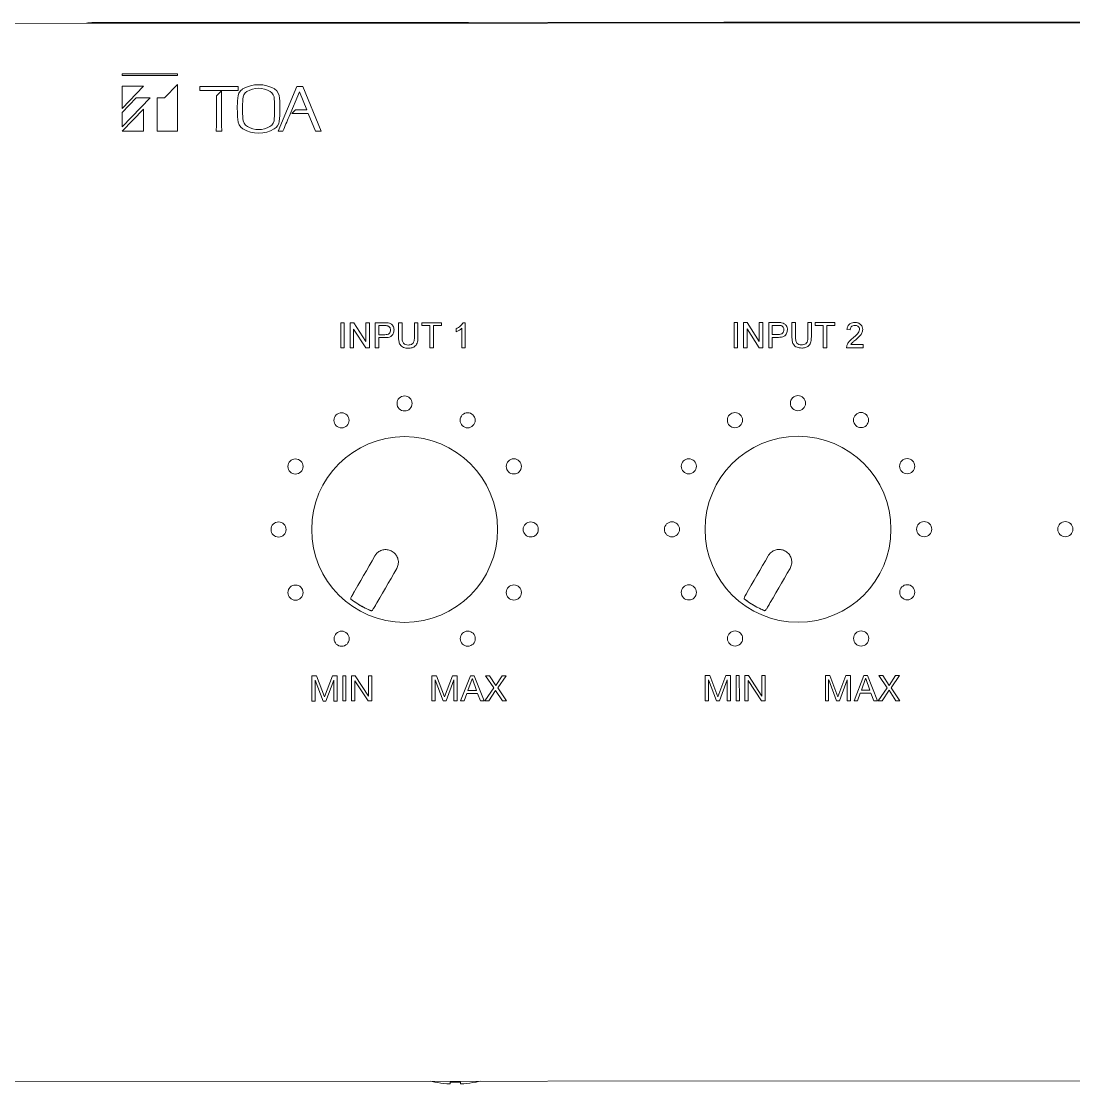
# Model space of a CAD drawing. Header units: millimetres. Extents: x 2974 to 5671, y 1205 to 3288.
# Drawn here: x 4187.45 to 4218.44, y 2782.05 to 2813.33 of the extents above; entities that cross this region are included whole.
import ezdxf

# ---------------------------------------------------------------- set-up
doc = ezdxf.new("R2010")
doc.units = ezdxf.units.MM
doc.linetypes.add('SLD-Solid', pattern=[0])
doc.layers.add('HOLE', color=7, linetype='Continuous')

# ---------------------------------------------------------------- blocks, each defined once
blk = doc.blocks.new('fv200pp')
at = {"color": 7, "linetype": 'SLD-Solid', "lineweight": 15}
for p, q in [((-87.926, 21.166), (55.241, 21.166)), ((-77.926, 21.189), (-77.926, 21.166)), ((-66.076, 21.189), (-77.926, 21.189)), ((-66.076, 21.189), (-65.77, 21.189)), ((-65.77, 21.189), (-65.479, 21.189)), ((-65.479, 21.189), (-57.039, 21.189)), ((-57.039, 21.189), (-56.748, 21.189)), ((-56.748, 21.189), (-56.443, 21.189)), ((-13.409, 21.189), (-56.443, 21.189)), ((-75.093, 19.499), (-76.926, 19.499)), ((-76.926, 19.499), (-76.926, 19.441)), ((-76.926, 19.441), (-75.093, 19.441)), ((-75.093, 19.441), (-75.093, 19.499)), ((-76.926, 18.355), (-76.218, 19.089)), ((-76.218, 19.089), (-76.926, 19.089)), ((-76.926, 19.089), (-76.926, 18.355)), ((-75.093, 19.146), (-75.52, 18.702)), ((-75.093, 17.602), (-75.093, 19.146)), ((-73.086, 19.078), (-74.359, 19.078)), ((-74.359, 19.078), (-74.359, 18.946)), ((-73.086, 18.946), (-73.086, 19.078)), ((-71.15, 19.079), (-71.771, 17.602)), ((-70.946, 19.079), (-71.15, 19.079)), ((-70.345, 17.602), (-70.946, 19.079)), ((-76.453, 18.706), (-76.926, 18.216)), ((-76.926, 17.741), (-75.995, 18.706)), ((-75.995, 18.706), (-76.453, 18.706)), ((-75.52, 18.702), (-75.769, 18.702)), ((-75.769, 18.702), (-75.769, 17.602)), ((-74.359, 18.946), (-73.086, 18.946)), ((-73.64, 18.931), (-73.805, 18.769)), ((-73.805, 18.769), (-73.805, 18.138)), ((-73.64, 18.138), (-73.64, 18.931)), ((-71.407, 18.08), (-71.064, 18.897)), ((-71.064, 18.897), (-70.823, 18.305)), ((-76.218, 18.325), (-76.926, 17.602)), ((-76.218, 17.602), (-76.218, 18.325)), ((-71.195, 18.305), (-71.309, 18.185)), ((-70.823, 18.305), (-71.195, 18.305)), ((-76.926, 18.216), (-76.926, 17.741)), ((-71.309, 18.185), (-70.775, 18.185)), ((-70.775, 18.185), (-70.537, 17.602)), ((-76.926, 17.602), (-76.218, 17.602)), ((-75.769, 17.602), (-75.093, 17.602)), ((-73.813, 17.602), (-73.631, 17.602)), ((-71.771, 17.602), (-71.608, 17.602)), ((-70.537, 17.602), (-70.345, 17.602)), ((-69.703, 11.266), (-69.585, 11.266)), ((-69.703, 10.433), (-69.703, 11.266)), ((-69.585, 11.266), (-69.585, 10.433)), ((-69.393, 11.266), (-69.269, 11.266)), ((-69.393, 10.433), (-69.393, 11.266)), ((-69.269, 11.266), (-68.869, 10.644)), ((-68.869, 11.266), (-68.752, 11.266)), ((-68.869, 10.644), (-68.869, 11.266)), ((-68.752, 11.266), (-68.752, 10.433)), ((-68.559, 11.266), (-68.253, 11.266)), ((-68.559, 10.433), (-68.559, 11.266)), ((-67.79, 11.266), (-67.673, 11.266)), ((-67.79, 10.787), (-67.79, 11.266)), ((-67.673, 11.266), (-67.673, 10.792)), ((-67.267, 11.266), (-67.149, 11.266)), ((-67.267, 10.792), (-67.267, 11.266)), ((-67.149, 11.266), (-67.149, 10.787)), ((-67.021, 11.266), (-66.369, 11.266)), ((-67.021, 11.17), (-67.021, 11.266)), ((-66.369, 11.266), (-66.369, 11.17)), ((-65.658, 11.266), (-65.589, 11.266)), ((-65.589, 11.266), (-65.589, 10.433)), ((-56.703, 11.266), (-56.585, 11.266)), ((-56.703, 10.433), (-56.703, 11.266)), ((-56.585, 11.266), (-56.585, 10.433)), ((-56.393, 11.266), (-56.269, 11.266)), ((-56.393, 10.433), (-56.393, 11.266)), ((-56.269, 11.266), (-55.869, 10.644)), ((-55.869, 11.266), (-55.752, 11.266)), ((-55.869, 10.644), (-55.869, 11.266)), ((-55.752, 11.266), (-55.752, 10.433)), ((-55.559, 11.266), (-55.253, 11.266)), ((-55.559, 10.433), (-55.559, 11.266)), ((-54.79, 11.266), (-54.673, 11.266)), ((-54.79, 10.787), (-54.79, 11.266)), ((-54.673, 11.266), (-54.673, 10.792)), ((-54.267, 11.266), (-54.149, 11.266)), ((-54.267, 10.792), (-54.267, 11.266)), ((-54.149, 11.266), (-54.149, 10.787)), ((-54.021, 11.266), (-53.369, 11.266)), ((-54.021, 11.17), (-54.021, 11.266)), ((-53.369, 11.266), (-53.369, 11.17)), ((-69.275, 11.055), (-69.275, 10.433)), ((-68.876, 10.433), (-69.275, 11.055)), ((-68.243, 11.17), (-68.442, 11.17)), ((-68.442, 11.17), (-68.442, 10.871)), ((-66.754, 11.17), (-67.021, 11.17)), ((-66.754, 10.433), (-66.754, 11.17)), ((-66.636, 11.17), (-66.636, 10.433)), ((-66.369, 11.17), (-66.636, 11.17)), ((-65.888, 10.959), (-65.888, 11.058)), ((-65.696, 10.433), (-65.696, 11.082)), ((-56.275, 11.055), (-56.275, 10.433)), ((-55.876, 10.433), (-56.275, 11.055)), ((-55.243, 11.17), (-55.442, 11.17)), ((-55.442, 11.17), (-55.442, 10.871)), ((-53.754, 11.17), (-54.021, 11.17)), ((-53.754, 10.433), (-53.754, 11.17)), ((-53.636, 11.17), (-53.636, 10.433)), ((-53.369, 11.17), (-53.636, 11.17)), ((-52.867, 11.02), (-52.974, 11.031)), ((-68.442, 10.871), (-68.241, 10.871)), ((-68.442, 10.775), (-68.442, 10.433)), ((-68.238, 10.775), (-68.442, 10.775)), ((-55.442, 10.871), (-55.241, 10.871)), ((-55.442, 10.775), (-55.442, 10.433)), ((-55.238, 10.775), (-55.442, 10.775)), ((-52.847, 10.54), (-52.44, 10.54)), ((-52.44, 10.54), (-52.44, 10.433)), ((-69.585, 10.433), (-69.703, 10.433)), ((-69.275, 10.433), (-69.393, 10.433)), ((-68.752, 10.433), (-68.876, 10.433)), ((-68.442, 10.433), (-68.559, 10.433)), ((-66.636, 10.433), (-66.754, 10.433)), ((-65.589, 10.433), (-65.696, 10.433)), ((-56.585, 10.433), (-56.703, 10.433)), ((-56.275, 10.433), (-56.393, 10.433)), ((-55.752, 10.433), (-55.876, 10.433)), ((-55.442, 10.433), (-55.559, 10.433)), ((-53.636, 10.433), (-53.754, 10.433)), ((-52.44, 10.433), (-52.985, 10.433)), ((-69.321, 2.267), (-69.348, 2.221)), ((-56.321, 2.267), (-56.348, 2.221)), ((-68.63, 1.807), (-68.604, 1.853)), ((-55.63, 1.807), (-55.604, 1.853)), ((-70.661, -0.401), (-70.508, -0.401)), ((-70.661, -1.234), (-70.661, -0.401)), ((-70.552, -0.541), (-70.552, -1.234)), ((-70.55, -0.541), (-70.552, -0.541)), ((-70.29, -1.234), (-70.55, -0.541)), ((-70.508, -0.401), (-70.245, -1.101)), ((-70.245, -1.101), (-69.98, -0.401)), ((-69.936, -0.541), (-70.196, -1.234)), ((-69.98, -0.401), (-69.827, -0.401)), ((-69.936, -1.234), (-69.936, -0.541)), ((-69.827, -0.401), (-69.827, -1.234)), ((-69.643, -0.401), (-69.535, -0.401)), ((-69.643, -1.234), (-69.643, -0.401)), ((-69.535, -0.401), (-69.535, -1.234)), ((-69.351, -0.401), (-69.232, -0.401)), ((-69.351, -1.234), (-69.351, -0.401)), ((-69.243, -0.565), (-69.243, -1.234)), ((-69.241, -0.565), (-69.243, -0.565)), ((-68.802, -1.234), (-69.241, -0.565)), ((-69.232, -0.401), (-68.791, -1.076)), ((-68.788, -0.401), (-68.68, -0.401)), ((-68.788, -1.076), (-68.788, -0.401)), ((-68.68, -0.401), (-68.68, -1.234)), ((-66.692, -0.401), (-66.54, -0.401)), ((-66.692, -1.234), (-66.692, -0.401)), ((-66.584, -0.541), (-66.584, -1.234)), ((-66.582, -0.541), (-66.584, -0.541)), ((-66.321, -1.234), (-66.582, -0.541)), ((-66.54, -0.401), (-66.276, -1.101)), ((-66.276, -1.101), (-66.011, -0.401)), ((-65.967, -0.541), (-66.227, -1.234)), ((-66.011, -0.401), (-65.859, -0.401)), ((-65.967, -1.234), (-65.967, -0.541)), ((-65.859, -0.401), (-65.859, -1.234)), ((-65.745, -1.234), (-65.419, -0.401)), ((-65.36, -0.501), (-65.502, -0.888)), ((-65.419, -0.401), (-65.296, -0.401)), ((-65.358, -0.501), (-65.36, -0.501)), ((-65.219, -0.888), (-65.358, -0.501)), ((-65.296, -0.401), (-64.97, -1.234)), ((-64.928, -0.401), (-64.795, -0.401)), ((-64.653, -0.806), (-64.928, -0.401)), ((-64.795, -0.401), (-64.587, -0.726)), ((-64.587, -0.726), (-64.369, -0.401)), ((-64.245, -0.401), (-64.521, -0.806)), ((-64.369, -0.401), (-64.245, -0.401)), ((-57.661, -0.401), (-57.508, -0.401)), ((-57.661, -1.234), (-57.661, -0.401)), ((-57.552, -0.541), (-57.552, -1.234)), ((-57.55, -0.541), (-57.552, -0.541)), ((-57.29, -1.234), (-57.55, -0.541)), ((-57.508, -0.401), (-57.245, -1.101)), ((-57.245, -1.101), (-56.98, -0.401)), ((-56.936, -0.541), (-57.196, -1.234)), ((-56.98, -0.401), (-56.827, -0.401)), ((-56.936, -1.234), (-56.936, -0.541)), ((-56.827, -0.401), (-56.827, -1.234)), ((-56.643, -0.401), (-56.535, -0.401)), ((-56.643, -1.234), (-56.643, -0.401)), ((-56.535, -0.401), (-56.535, -1.234)), ((-56.351, -0.401), (-56.232, -0.401)), ((-56.351, -1.234), (-56.351, -0.401)), ((-56.243, -0.565), (-56.243, -1.234)), ((-56.241, -0.565), (-56.243, -0.565)), ((-55.802, -1.234), (-56.241, -0.565)), ((-56.232, -0.401), (-55.791, -1.076)), ((-55.788, -0.401), (-55.68, -0.401)), ((-55.788, -1.076), (-55.788, -0.401)), ((-55.68, -0.401), (-55.68, -1.234)), ((-53.692, -0.401), (-53.54, -0.401)), ((-53.692, -1.234), (-53.692, -0.401)), ((-53.584, -0.541), (-53.584, -1.234)), ((-53.582, -0.541), (-53.584, -0.541)), ((-53.321, -1.234), (-53.582, -0.541)), ((-53.54, -0.401), (-53.276, -1.101)), ((-53.276, -1.101), (-53.011, -0.401)), ((-52.967, -0.541), (-53.227, -1.234)), ((-53.011, -0.401), (-52.859, -0.401)), ((-52.967, -1.234), (-52.967, -0.541)), ((-52.859, -0.401), (-52.859, -1.234)), ((-52.745, -1.234), (-52.419, -0.401)), ((-52.36, -0.501), (-52.502, -0.888)), ((-52.419, -0.401), (-52.296, -0.401)), ((-52.358, -0.501), (-52.36, -0.501)), ((-52.219, -0.888), (-52.358, -0.501)), ((-52.296, -0.401), (-51.97, -1.234)), ((-51.928, -0.401), (-51.795, -0.401)), ((-51.653, -0.806), (-51.928, -0.401)), ((-51.795, -0.401), (-51.587, -0.726)), ((-51.587, -0.726), (-51.369, -0.401)), ((-51.245, -0.401), (-51.521, -0.806)), ((-51.369, -0.401), (-51.245, -0.401)), ((-65.537, -0.985), (-65.63, -1.234)), ((-65.184, -0.985), (-65.537, -0.985)), ((-65.502, -0.888), (-65.219, -0.888)), ((-65.092, -1.234), (-65.184, -0.985)), ((-64.944, -1.234), (-64.653, -0.806)), ((-64.588, -0.89), (-64.819, -1.234)), ((-64.364, -1.234), (-64.588, -0.89)), ((-64.521, -0.806), (-64.228, -1.234)), ((-52.537, -0.985), (-52.63, -1.234)), ((-52.184, -0.985), (-52.537, -0.985)), ((-52.502, -0.888), (-52.219, -0.888)), ((-52.092, -1.234), (-52.184, -0.985)), ((-51.944, -1.234), (-51.653, -0.806)), ((-51.588, -0.89), (-51.819, -1.234)), ((-51.363, -1.234), (-51.588, -0.89)), ((-51.521, -0.806), (-51.228, -1.234)), ((-70.552, -1.234), (-70.661, -1.234)), ((-70.196, -1.234), (-70.29, -1.234)), ((-69.827, -1.234), (-69.936, -1.234)), ((-69.535, -1.234), (-69.643, -1.234)), ((-69.243, -1.234), (-69.351, -1.234)), ((-68.68, -1.234), (-68.802, -1.234)), ((-68.791, -1.076), (-68.788, -1.076)), ((-66.584, -1.234), (-66.692, -1.234)), ((-66.227, -1.234), (-66.321, -1.234)), ((-65.859, -1.234), (-65.967, -1.234)), ((-65.63, -1.234), (-65.745, -1.234)), ((-64.97, -1.234), (-65.092, -1.234)), ((-64.819, -1.234), (-64.944, -1.234)), ((-64.228, -1.234), (-64.364, -1.234)), ((-57.552, -1.234), (-57.661, -1.234)), ((-57.196, -1.234), (-57.29, -1.234)), ((-56.827, -1.234), (-56.936, -1.234)), ((-56.535, -1.234), (-56.643, -1.234)), ((-56.243, -1.234), (-56.351, -1.234)), ((-55.68, -1.234), (-55.802, -1.234)), ((-55.791, -1.076), (-55.788, -1.076)), ((-53.584, -1.234), (-53.692, -1.234)), ((-53.227, -1.234), (-53.321, -1.234)), ((-52.859, -1.234), (-52.967, -1.234)), ((-52.63, -1.234), (-52.745, -1.234)), ((-51.97, -1.234), (-52.092, -1.234)), ((-51.819, -1.234), (-51.944, -1.234)), ((-51.228, -1.234), (-51.363, -1.234)), ((55.241, -13.801), (-87.926, -13.801)), ((-66.098, -13.885), (-66.21, -13.885)), ((-66.098, -13.829), (-66.098, -13.885)), ((-65.754, -13.885), (-65.754, -13.829)), ((-65.641, -13.885), (-65.754, -13.885))]:
    blk.add_line(p, q, dxfattribs=at)
at = {"color": 7, "linetype": 'SLD-Solid', "lineweight": 15, "flags": 128}
for points in [[(-77.926, 21.189), (-78.056, 21.177), (-78.101, 21.166)], [(-69.321, 2.267), (-69.229, 2.428), (-69.137, 2.588), (-69.044, 2.749), (-68.951, 2.911), (-68.858, 3.072), (-68.765, 3.234), (-68.672, 3.396), (-68.579, 3.559)], [(-56.321, 2.267), (-56.229, 2.428), (-56.137, 2.588), (-56.044, 2.749), (-55.951, 2.911), (-55.858, 3.072), (-55.765, 3.234), (-55.672, 3.396), (-55.579, 3.559)], [(-67.857, 3.142), (-67.95, 2.98), (-68.044, 2.818), (-68.138, 2.656), (-68.231, 2.495), (-68.325, 2.334), (-68.418, 2.173), (-68.511, 2.013), (-68.604, 1.853)], [(-54.857, 3.142), (-54.95, 2.98), (-55.044, 2.818), (-55.138, 2.656), (-55.231, 2.495), (-55.325, 2.334), (-55.418, 2.173), (-55.511, 2.013), (-55.604, 1.853)], [(-66.753, -13.801), (-66.692, -13.815), (-66.609, -13.833)], [(-66.609, -13.833), (-66.609, -13.832), (-66.608, -13.832), (-66.608, -13.83), (-66.607, -13.829)], [(-65.243, -13.833), (-65.16, -13.815), (-65.099, -13.801)]]:
    blk.add_lwpolyline(points, dxfattribs=at)
at = {"color": 7, "linetype": 'SLD-Solid', "lineweight": 15}
for centre, radius in [((-67.593, 8.599), 0.25), ((-54.593, 8.599), 0.25), ((-69.676, 8.041), 0.25), ((-65.509, 8.041), 0.25), ((-56.676, 8.041), 0.25), ((-52.509, 8.041), 0.25), ((-67.593, 4.433), 3.072), ((-54.593, 4.433), 3.072), ((-71.201, 6.516), 0.25), ((-63.984, 6.516), 0.25), ((-58.201, 6.516), 0.25), ((-50.984, 6.516), 0.25), ((-71.759, 4.433), 0.25), ((-63.426, 4.433), 0.25), ((-58.759, 4.433), 0.25), ((-50.426, 4.433), 0.25), ((-45.759, 4.433), 0.25), ((-71.201, 2.349), 0.25), ((-63.984, 2.349), 0.25), ((-58.201, 2.349), 0.25), ((-50.984, 2.349), 0.25), ((-69.676, 0.824), 0.25), ((-65.509, 0.824), 0.25), ((-56.676, 0.824), 0.25), ((-52.509, 0.824), 0.25)]:
    blk.add_circle(centre, radius, dxfattribs=at)
for centre, radius, start, end in [((-72.728, 18.686), 0.374, 125.0504, 180), ((-72.412, 18.073), 1.062, 60, 120), ((-72.412, 18.241), 0.774, 60, 120), ((-72.096, 18.686), 0.374, 0, 54.9496), ((-68.684, 18.336), 4.432, 175.4689, 184.5311), ((-68.51, 18.336), 4.432, 175.8711, 184.1289), ((-72.616, 18.655), 0.315, 125.5647, 180), ((-72.208, 18.655), 0.315, 0, 54.4353), ((-76.314, 18.336), 4.432, 355.8711, 4.1289), ((-76.14, 18.336), 4.432, 354.6354, 4.5311), ((-88.577, 18.094), 14.772, 358.092, 0.1705), ((-58.867, 18.094), 14.772, 179.8295, 181.908), ((-72.728, 17.986), 0.374, 180, 237.3319), ((-72.616, 18.017), 0.315, 180, 237.7866), ((-72.208, 18.017), 0.315, 302.2134, 0), ((-72.096, 17.986), 0.374, 302.6681, 350.1043), ((-57.892, 12.117), 14.772, 156.1945, 158.2055), ((-72.412, 18.568), 1.036, 240, 300), ((-72.412, 18.394), 0.743, 240, 300), ((-65.926, -10.43), 3.466, 258.6709, 265.2932), ((-65.926, -10.09), 3.742, 267.3707, 272.6293), ((-65.926, -10.43), 3.466, 274.7068, 281.3291), ((-65.531, -13.974), 0.321, 26.0822, 26.868)]:
    blk.add_arc(centre, radius, start, end, dxfattribs=at)
for points, knots in [([(-66.076, 21.189), (-66.077, 21.189), (-66.117, 21.189), (-66.196, 21.189), (-66.286, 21.188), (-66.321, 21.172), (-66.333, 21.166)], [0, 0, 0, 0, 0.01047, 0.410101, 0.809919, 1, 1, 1, 1]), ([(-56.178, 21.166), (-56.181, 21.168), (-56.199, 21.181), (-56.257, 21.186), (-56.344, 21.19), (-56.41, 21.19), (-56.443, 21.189)], [0, 0, 0, 0, 0.043737, 0.3469, 0.684172, 1, 1, 1, 1]), ([(-68.253, 11.266), (-68.23, 11.266), (-68.189, 11.266), (-68.148, 11.261), (-68.13, 11.258)], [0, 0, 0, 0, 0.560086, 1, 1, 1, 1]), ([(-68.13, 11.258), (-68.1, 11.251), (-68.039, 11.236), (-67.977, 11.172), (-67.945, 11.099), (-67.941, 11.051), (-67.94, 11.027)], [0, 0, 0, 0, 0.280018, 0.558909, 0.779395, 1, 1, 1, 1]), ([(-65.888, 11.058), (-65.836, 11.087), (-65.744, 11.14), (-65.684, 11.228), (-65.658, 11.266)], [0, 0, 0, 0, 0.5604321, 1, 1, 1, 1]), ([(-55.253, 11.266), (-55.23, 11.266), (-55.189, 11.266), (-55.148, 11.261), (-55.13, 11.258)], [0, 0, 0, 0, 0.560106, 1, 1, 1, 1]), ([(-55.13, 11.258), (-55.1, 11.251), (-55.039, 11.236), (-54.977, 11.172), (-54.945, 11.099), (-54.941, 11.051), (-54.94, 11.027)], [0, 0, 0, 0, 0.280017, 0.558912, 0.779395, 1, 1, 1, 1]), ([(-52.974, 11.031), (-52.968, 11.068), (-52.955, 11.142), (-52.884, 11.224), (-52.794, 11.261), (-52.736, 11.265), (-52.707, 11.266)], [0, 0, 0, 0, 0.280235, 0.558892, 0.779133, 1, 1, 1, 1]), ([(-52.707, 11.266), (-52.67, 11.264), (-52.598, 11.259), (-52.511, 11.201), (-52.458, 11.122), (-52.453, 11.065), (-52.45, 11.036)], [0, 0, 0, 0, 0.280482, 0.559646, 0.77975, 1, 1, 1, 1]), ([(-68.147, 11.163), (-68.165, 11.165), (-68.197, 11.17), (-68.229, 11.17), (-68.243, 11.17)], [0, 0, 0, 0, 0.55957, 1, 1, 1, 1]), ([(-68.241, 10.871), (-68.215, 10.872), (-68.165, 10.874), (-68.096, 10.904), (-68.061, 10.963), (-68.059, 11.003), (-68.057, 11.023)], [0, 0, 0, 0, 0.281401, 0.559757, 0.779359, 1, 1, 1, 1]), ([(-67.94, 11.027), (-67.944, 10.985), (-67.953, 10.902), (-68.059, 10.781), (-68.17, 10.777), (-68.238, 10.775)], [0, 0, 0, 0, 0.2807541, 0.5597149, 1, 1, 1, 1]), ([(-68.057, 11.023), (-68.058, 11.04), (-68.06, 11.073), (-68.081, 11.116), (-68.11, 11.148), (-68.135, 11.158), (-68.147, 11.163)], [0, 0, 0, 0, 0.280262, 0.560067, 0.78015, 1, 1, 1, 1]), ([(-65.696, 11.082), (-65.729, 11.055), (-65.788, 11.006), (-65.858, 10.973), (-65.888, 10.959)], [0, 0, 0, 0, 0.559678, 1, 1, 1, 1]), ([(-55.147, 11.163), (-55.165, 11.165), (-55.197, 11.17), (-55.229, 11.17), (-55.243, 11.17)], [0, 0, 0, 0, 0.559581, 1, 1, 1, 1]), ([(-55.241, 10.871), (-55.215, 10.872), (-55.165, 10.874), (-55.096, 10.904), (-55.061, 10.963), (-55.059, 11.003), (-55.057, 11.023)], [0, 0, 0, 0, 0.281401, 0.559757, 0.779359, 1, 1, 1, 1]), ([(-54.94, 11.027), (-54.944, 10.985), (-54.953, 10.902), (-55.059, 10.781), (-55.17, 10.777), (-55.238, 10.775)], [0, 0, 0, 0, 0.280751, 0.559709, 1, 1, 1, 1]), ([(-55.057, 11.023), (-55.058, 11.04), (-55.06, 11.073), (-55.081, 11.116), (-55.11, 11.148), (-55.135, 11.158), (-55.147, 11.163)], [0, 0, 0, 0, 0.280261, 0.560074, 0.780149, 1, 1, 1, 1]), ([(-52.709, 11.17), (-52.732, 11.168), (-52.778, 11.165), (-52.834, 11.127), (-52.863, 11.075), (-52.866, 11.039), (-52.867, 11.02)], [0, 0, 0, 0, 0.280406, 0.559488, 0.779372, 1, 1, 1, 1]), ([(-52.781, 10.744), (-52.728, 10.79), (-52.654, 10.853), (-52.572, 10.953), (-52.562, 11.008), (-52.557, 11.035)], [0, 0, 0, 0, 0.561312, 0.781388, 1, 1, 1, 1]), ([(-52.557, 11.035), (-52.56, 11.056), (-52.566, 11.099), (-52.609, 11.144), (-52.659, 11.167), (-52.692, 11.169), (-52.709, 11.17)], [0, 0, 0, 0, 0.279077, 0.55861, 0.779038, 1, 1, 1, 1]), ([(-52.45, 11.036), (-52.456, 10.996), (-52.467, 10.917), (-52.557, 10.801), (-52.634, 10.735), (-52.682, 10.694)], [0, 0, 0, 0, 0.278743, 0.558832, 1, 1, 1, 1]), ([(-67.468, 10.422), (-67.521, 10.425), (-67.626, 10.431), (-67.751, 10.529), (-67.786, 10.663), (-67.789, 10.745), (-67.79, 10.787)], [0, 0, 0, 0, 0.280731, 0.557904, 0.778403, 1, 1, 1, 1]), ([(-67.673, 10.792), (-67.672, 10.757), (-67.672, 10.687), (-67.641, 10.588), (-67.56, 10.535), (-67.505, 10.531), (-67.477, 10.529)], [0, 0, 0, 0, 0.281786, 0.560116, 0.779383, 1, 1, 1, 1]), ([(-67.477, 10.529), (-67.452, 10.53), (-67.404, 10.532), (-67.332, 10.558), (-67.267, 10.649), (-67.267, 10.733), (-67.267, 10.792)], [0, 0, 0, 0, 0.187563, 0.374241, 0.55972, 1, 1, 1, 1]), ([(-67.149, 10.787), (-67.15, 10.734), (-67.152, 10.63), (-67.222, 10.494), (-67.345, 10.429), (-67.427, 10.424), (-67.468, 10.422)], [0, 0, 0, 0, 0.281628, 0.559155, 0.778984, 1, 1, 1, 1]), ([(-54.468, 10.422), (-54.521, 10.425), (-54.626, 10.431), (-54.751, 10.529), (-54.786, 10.663), (-54.789, 10.745), (-54.79, 10.787)], [0, 0, 0, 0, 0.280731, 0.557904, 0.778403, 1, 1, 1, 1]), ([(-54.673, 10.792), (-54.672, 10.757), (-54.672, 10.687), (-54.641, 10.588), (-54.56, 10.535), (-54.505, 10.531), (-54.477, 10.529)], [0, 0, 0, 0, 0.2817876, 0.56012, 0.7793881, 1, 1, 1, 1]), ([(-54.477, 10.529), (-54.452, 10.53), (-54.404, 10.532), (-54.332, 10.558), (-54.267, 10.649), (-54.267, 10.733), (-54.267, 10.792)], [0, 0, 0, 0, 0.187562, 0.37424, 0.55972, 1, 1, 1, 1]), ([(-54.149, 10.787), (-54.15, 10.734), (-54.152, 10.63), (-54.222, 10.494), (-54.345, 10.429), (-54.427, 10.424), (-54.468, 10.422)], [0, 0, 0, 0, 0.281628, 0.559158, 0.778983, 1, 1, 1, 1]), ([(-52.973, 10.507), (-52.959, 10.539), (-52.936, 10.593), (-52.884, 10.654), (-52.834, 10.702), (-52.799, 10.73), (-52.781, 10.744)], [0, 0, 0, 0, 0.339409, 0.559525, 0.779747, 1, 1, 1, 1]), ([(-52.682, 10.694), (-52.702, 10.678), (-52.734, 10.651), (-52.779, 10.613), (-52.817, 10.58), (-52.837, 10.553), (-52.847, 10.54)], [0, 0, 0, 0, 0.340035, 0.560062, 0.780087, 1, 1, 1, 1]), ([(-52.985, 10.433), (-52.984, 10.447), (-52.984, 10.472), (-52.977, 10.496), (-52.973, 10.507)], [0, 0, 0, 0, 0.559952, 1, 1, 1, 1]), ([(-68.578, 3.559), (-68.561, 3.585), (-68.517, 3.65), (-68.414, 3.726), (-68.279, 3.771), (-68.136, 3.767), (-68.019, 3.723), (-67.92, 3.65), (-67.843, 3.551), (-67.799, 3.417), (-67.798, 3.272), (-67.837, 3.186), (-67.857, 3.142)], [0, 0, 0, 0, 0.072205, 0.179917, 0.287508, 0.394893, 0.502093, 0.568994, 0.676179, 0.783334, 0.890583, 1, 1, 1, 1]), ([(-55.578, 3.559), (-55.561, 3.585), (-55.517, 3.65), (-55.414, 3.726), (-55.279, 3.771), (-55.136, 3.767), (-55.019, 3.723), (-54.92, 3.65), (-54.843, 3.551), (-54.799, 3.417), (-54.798, 3.272), (-54.837, 3.186), (-54.857, 3.142)], [0, 0, 0, 0, 0.072207, 0.179918, 0.287508, 0.394893, 0.502093, 0.568995, 0.676179, 0.783334, 0.890582, 1, 1, 1, 1]), ([(-69.371, 2.134), (-69.372, 2.138), (-69.374, 2.145), (-69.369, 2.177), (-69.355, 2.206), (-69.348, 2.221)], [0, 0, 0, 0, 0.311503, 0.6273457, 1, 1, 1, 1]), ([(-69.331, 2.103), (-69.333, 2.105), (-69.339, 2.109), (-69.347, 2.115), (-69.357, 2.122), (-69.368, 2.131), (-69.372, 2.134), (-69.371, 2.133), (-69.371, 2.133)], [0, 0, 0, 0, 0.07686, 0.153366, 0.276203, 0.489922, 0.937684, 1, 1, 1, 1]), ([(-68.696, 1.743), (-68.795, 1.787), (-68.967, 1.865), (-69.191, 2), (-69.313, 2.09), (-69.37, 2.132)], [0, 0, 0, 0, 0.416051, 0.726179, 1, 1, 1, 1]), ([(-69.348, 2.221), (-69.343, 2.23), (-69.33, 2.252), (-69.3, 2.304), (-69.273, 2.352), (-69.259, 2.376)], [0, 0, 0, 0, 0.2465575, 0.6185068, 1, 1, 1, 1]), ([(-56.371, 2.134), (-56.372, 2.138), (-56.374, 2.145), (-56.369, 2.177), (-56.355, 2.206), (-56.348, 2.221)], [0, 0, 0, 0, 0.311503, 0.6273457, 1, 1, 1, 1]), ([(-56.331, 2.103), (-56.333, 2.105), (-56.339, 2.109), (-56.347, 2.115), (-56.357, 2.122), (-56.368, 2.131), (-56.372, 2.134), (-56.371, 2.133), (-56.371, 2.133)], [0, 0, 0, 0, 0.07686, 0.153367, 0.276195, 0.489915, 0.937683, 1, 1, 1, 1]), ([(-55.696, 1.743), (-55.795, 1.787), (-55.967, 1.865), (-56.191, 2), (-56.313, 2.09), (-56.37, 2.132)], [0, 0, 0, 0, 0.416052, 0.726175, 1, 1, 1, 1]), ([(-56.348, 2.221), (-56.343, 2.23), (-56.33, 2.252), (-56.3, 2.304), (-56.273, 2.352), (-56.259, 2.376)], [0, 0, 0, 0, 0.246558, 0.618512, 1, 1, 1, 1]), ([(-69.331, 2.103), (-69.262, 2.054), (-69.124, 1.956), (-68.925, 1.845), (-68.795, 1.786), (-68.742, 1.762)], [0, 0, 0, 0, 0.3728495, 0.7434157, 1, 1, 1, 1]), ([(-68.696, 1.743), (-68.695, 1.743), (-68.694, 1.742), (-68.706, 1.747), (-68.714, 1.751), (-68.724, 1.755), (-68.733, 1.759), (-68.739, 1.761), (-68.742, 1.762)], [0, 0, 0, 0, 0.5267, 0.662843, 0.799677, 0.876868, 0.95469, 1, 1, 1, 1]), ([(-68.63, 1.807), (-68.638, 1.795), (-68.655, 1.77), (-68.681, 1.747), (-68.69, 1.744), (-68.694, 1.743)], [0, 0, 0, 0, 0.317376, 0.638159, 1, 1, 1, 1]), ([(-68.541, 1.961), (-68.555, 1.937), (-68.582, 1.89), (-68.613, 1.837), (-68.625, 1.816), (-68.63, 1.807)], [0, 0, 0, 0, 0.381494, 0.75344, 1, 1, 1, 1]), ([(-56.331, 2.103), (-56.262, 2.054), (-56.124, 1.956), (-55.925, 1.845), (-55.795, 1.786), (-55.742, 1.762)], [0, 0, 0, 0, 0.3728495, 0.7434157, 1, 1, 1, 1]), ([(-55.696, 1.743), (-55.695, 1.743), (-55.694, 1.742), (-55.706, 1.747), (-55.714, 1.751), (-55.724, 1.755), (-55.733, 1.759), (-55.739, 1.761), (-55.742, 1.762)], [0, 0, 0, 0, 0.526699, 0.66284, 0.799674, 0.876855, 0.954676, 1, 1, 1, 1]), ([(-55.63, 1.807), (-55.638, 1.795), (-55.655, 1.77), (-55.681, 1.747), (-55.69, 1.744), (-55.694, 1.743)], [0, 0, 0, 0, 0.317375, 0.638164, 1, 1, 1, 1]), ([(-55.541, 1.961), (-55.555, 1.937), (-55.582, 1.89), (-55.613, 1.837), (-55.625, 1.816), (-55.63, 1.807)], [0, 0, 0, 0, 0.381493, 0.753444, 1, 1, 1, 1]), ([(-68.697, 1.742), (-68.697, 1.742), (-68.694, 1.742), (-68.691, 1.744), (-68.689, 1.745)], [0, 0, 0, 0, 0.166441, 1, 1, 1, 1]), ([(-55.697, 1.742), (-55.697, 1.742), (-55.694, 1.742), (-55.691, 1.744), (-55.689, 1.745)], [0, 0, 0, 0, 0.16668, 1, 1, 1, 1])]:
    blk.add_open_spline(points, degree=3, knots=knots, dxfattribs=at)

msp = doc.modelspace()

# ---------------------------------------------------------------- block references
at = {"layer": 'HOLE', "color": 0, "linetype": 'Continuous', "xscale": 0.8908978097971266, "yscale": 0.8908978097971266, "zscale": 0.8908978097971266, "rotation": 0.02912771987110456}
msp.add_blockref('fv200pp', (4258.96126, 2794.4491, -1204.84475), dxfattribs=at)

doc.saveas('drawing.dxf')
